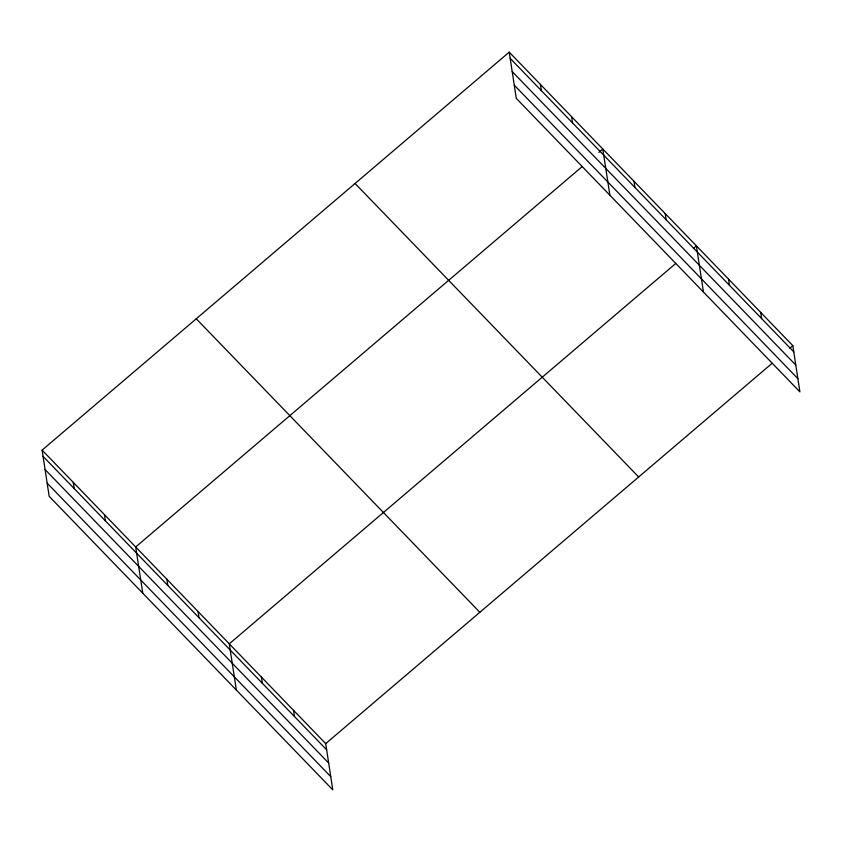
<?xml version="1.0" encoding="UTF-8"?>
<svg xmlns="http://www.w3.org/2000/svg" width="842" height="842" viewBox="0 0 842 842"><rect width="100%" height="100%" fill="white"/><g stroke="black" fill="none" stroke-linecap="round" stroke-linejoin="round"><path stroke-width="1.26" d="M42.1 450.123L325.707 743.633L332.779 789.849L49.173 496.338L42.1 450.123L509.221 52.151L792.827 345.662L799.9 391.877L516.293 98.367L509.221 52.151M582.064 166.684L135.688 546.984L142.761 593.2M598.862 152.381L602.809 149.013L609.882 195.228M675.652 263.546L229.277 643.835L236.349 690.051M693.44 248.39L696.397 245.864L703.47 292.079M325.707 743.633L772.072 363.334M789.859 348.188L792.827 345.662M510.168 58.361L793.774 351.861M512.189 71.559L795.795 365.07M514.273 85.168L797.879 378.668M355.071 183.482L638.678 476.993M196.249 318.792L479.856 612.302M43.047 456.332L326.654 749.833M45.068 469.531L328.675 763.041M47.152 483.14L330.759 776.64M760.684 312.393L761.631 318.602M728.541 279.134L729.488 285.333M665.201 213.584L666.148 219.783M634.005 181.293L634.952 187.503M571.613 116.722L572.56 122.932M540.417 84.442L541.364 90.641M293.563 710.364L294.511 716.574M261.42 677.105L262.378 683.304M198.08 611.555L199.038 617.754M166.884 579.264L167.832 585.474M104.492 514.694L105.439 520.903M73.296 482.413L74.243 488.613"/></g></svg>
